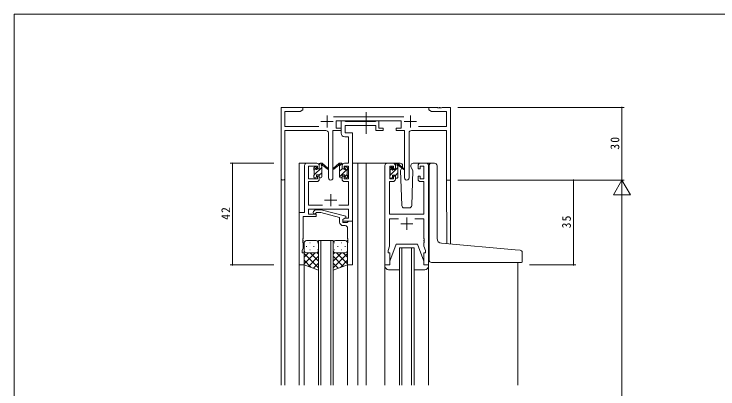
# Model space of a CAD drawing. Units: millimetres on the paper. Extents: x -420 to 373, y -297 to 267.
# Drawn here: x -417.7 to -127.2, y 109.6 to 264.4 of the extents above; entities that cross this region are included whole.
import ezdxf

# ---------------------------------------------------------------- set-up
doc = ezdxf.new("R2010")
doc.units = ezdxf.units.MM
doc.linetypes.add('CHAIN2', pattern=[12, 9, -1, 1, -1])
for name, color, linetype, lineweight in [('0-1_YKK_ZWAK', 7, 'Continuous', 9), ('0-3_YKK_12', 2, 'Continuous', 9), ('0-4_YKK_D', 6, 'Continuous', 9), ('0-6_YKK_13', 4, 'Continuous', 9), ('0-7_YKK_11', 7, 'Continuous', 9)]:
    doc.layers.add(name, color=color, linetype=linetype, lineweight=lineweight)
doc.styles.add('ＭＳ ゴシック', font='')
doc.styles.get('ＭＳ ゴシック').set_extended_font_data('MS Gothic')

msp = doc.modelspace()

# ---------------------------------------------------------------- linework, layer by layer
at = {"layer": '0-1_YKK_ZWAK'}
for p in [(-417.7, -260.6), (352.3, 264.4)]:
    msp.add_line(p, (-417.7, 264.4), dxfattribs=at)
at = {"layer": '0-3_YKK_12'}
for p, q in [((-299.009, 225.801), (-246.009, 225.801)), ((-300.011, 202.801), (-300.011, 111.051)), ((-295.009, 202.801), (-300.011, 202.801)), ((-278.009, 202.801), (-272.309, 202.801)), ((-275.809, 202.801), (-275.809, 111.051)), ((-272.309, 202.801), (-263.609, 202.801)), ((-272.309, 202.801), (-272.309, 111.051)), ((-247.609, 202.801), (-245.369, 202.801)), ((-307.509, 111.051), (-307.509, 196.616)), ((-305.879, 111.051), (-305.879, 196.616)), ((-239.114, 169.531), (-239.139, 195.801)), ((-237.509, 195.801), (-239.139, 195.801)), ((-237.509, 195.801), (-237.509, 169.391)), ((-292.011, 170.801), (-286.011, 170.801)), ((-292.011, 111.051), (-292.011, 170.801)), ((-291.011, 170.801), (-291.011, 111.051)), ((-287.011, 111.051), (-287.011, 170.801)), ((-286.011, 170.801), (-286.011, 111.051)), ((-292.015, 111.051), (-292.015, 167.801)), ((-258.609, 167.801), (-252.609, 167.801)), ((-258.609, 111.051), (-258.609, 167.801)), ((-257.609, 167.801), (-257.609, 111.051)), ((-253.609, 111.051), (-253.609, 167.801)), ((-252.609, 167.801), (-252.609, 111.051)), ((-298.009, 161.301), (-298.009, 111.051)), ((-280.011, 161.301), (-280.011, 111.051)), ((-264.609, 160.215), (-264.609, 111.051)), ((-246.609, 160.215), (-246.609, 111.051)), ((-209.809, 161.785), (-209.809, 111.051))]:
    msp.add_line(p, q, dxfattribs=at)
at = {"layer": '0-4_YKK_D'}
for p, q in [((-234.509, 225.801), (-165.809, 225.801)), ((-166.809, 195.801), (-166.809, 225.801)), ((-310.517, 202.801), (-328.509, 202.801)), ((-327.509, 160.801), (-327.509, 202.801)), ((-234.509, 195.801), (-165.809, 195.801)), ((-234.509, 195.801), (-185.809, 195.801)), ((-234.509, 195.801), (-165.809, 195.801)), ((-186.809, 160.801), (-186.809, 195.801)), ((-166.809, 195.801), (-170.309, 189.739)), ((-166.809, 195.801), (-163.309, 189.739)), ((-166.809, 195.801), (-166.809, 183.677)), ((-170.309, 189.739), (-163.309, 189.739)), ((-166.809, 188.801), (-166.809, -147.199)), ((-310.517, 160.801), (-328.509, 160.801)), ((-204.907, 160.801), (-185.809, 160.801))]:
    msp.add_line(p, q, dxfattribs=at)
for centre, start, end in [((-166.809, 225.801), 90, 270), ((-166.809, 225.801), 270, 90), ((-327.509, 202.801), 90, 270), ((-327.509, 202.801), 270, 90), ((-186.809, 195.801), 90, 270), ((-186.809, 195.801), 270, 90), ((-327.509, 160.801), 90, 270), ((-327.509, 160.801), 270, 90), ((-186.809, 160.801), 90, 270), ((-186.809, 160.801), 270, 90)]:
    msp.add_arc(centre, 0.106, start, end, dxfattribs=at)
at = {"layer": '0-6_YKK_13', "linetype": 'CHAIN2'}
msp.add_line((-272.311, 214.871), (-272.311, 224.859), dxfattribs=at)
at = {"layer": '0-6_YKK_13'}
for p, q in [((-294.01, 200.101), (-294.01, 200.701)), ((-293.988, 200.011), (-292.91, 201.089)), ((-293.922, 200.913), (-293.422, 201.413)), ((-293.81, 197.944), (-290.71, 201.044)), ((-292.91, 201.201), (-292.91, 200.862)), ((-291.71, 202.289), (-291.198, 202.801)), ((-291.71, 200.401), (-291.71, 202.501)), ((-291.41, 202.801), (-290.619, 202.801)), ((-290.71, 202.301), (-290.71, 202.801)), ((-290.71, 197.101), (-290.71, 201.701)), ((-290.426, 202.731), (-288.243, 200.683)), ((-288.276, 200.338), (-290.416, 202.035)), ((-283.592, 202.731), (-285.775, 200.683)), ((-285.742, 200.338), (-283.602, 202.035)), ((-282.609, 202.801), (-283.399, 202.801)), ((-283.309, 202.301), (-283.309, 202.801)), ((-283.309, 201.71), (-282.356, 202.663)), ((-283.309, 197.101), (-283.309, 201.701)), ((-283.309, 197.22), (-280.009, 200.52)), ((-282.309, 200.401), (-282.309, 202.501)), ((-281.109, 201.201), (-281.109, 200.862)), ((-280.097, 200.913), (-280.597, 201.413)), ((-280.009, 200.101), (-280.009, 200.701)), ((-262.609, 199.959), (-261.513, 201.055)), ((-262.609, 199.901), (-262.609, 200.501)), ((-262.521, 200.713), (-262.021, 201.213)), ((-262.409, 197.914), (-259.309, 201.014)), ((-261.509, 201.001), (-261.509, 200.662)), ((-258.322, 202.801), (-261.309, 202.801)), ((-260.309, 202.259), (-259.967, 202.601)), ((-260.309, 200.201), (-260.309, 202.301)), ((-260.009, 202.601), (-259.218, 202.601)), ((-259.309, 202.101), (-259.309, 202.601)), ((-259.309, 196.901), (-259.309, 201.501)), ((-259.025, 202.53), (-256.842, 200.483)), ((-256.875, 200.138), (-259.015, 201.835)), ((-257.709, 200.599), (-258.152, 199.834)), ((-257.304, 201.301), (-257.523, 200.922)), ((-257.323, 201.836), (-257.304, 201.301)), ((-253.914, 201.301), (-253.895, 201.836)), ((-253.765, 201.043), (-253.914, 201.301)), ((-253.067, 199.834), (-253.765, 201.043)), ((-249.909, 202.801), (-252.896, 202.801)), ((-245.407, 202.801), (-244.107, 202.801)), ((-243.107, 171.713), (-243.107, 201.801)), ((-294.01, 197.101), (-294.01, 197.601)), ((-293.81, 197.801), (-293.81, 199.901)), ((-292.91, 198.001), (-291.71, 198.001)), ((-292.91, 198.001), (-292.91, 197.101)), ((-292.449, 200.401), (-291.71, 200.401)), ((-291.71, 197.799), (-290.71, 198.799)), ((-291.71, 198.001), (-291.71, 197.101)), ((-283.309, 199.465), (-282.309, 200.465)), ((-281.57, 200.401), (-282.309, 200.401)), ((-282.309, 198.001), (-282.309, 197.101)), ((-281.109, 198.001), (-282.309, 198.001)), ((-281.109, 197.175), (-280.209, 198.075)), ((-281.109, 198.001), (-281.109, 197.101)), ((-280.209, 197.801), (-280.209, 199.901)), ((-280.009, 197.101), (-280.009, 197.601)), ((-262.409, 197.601), (-262.409, 199.701)), ((-261.509, 197.801), (-260.309, 197.801)), ((-261.509, 197.801), (-261.509, 196.901)), ((-261.048, 200.201), (-260.309, 200.201)), ((-260.309, 197.769), (-259.309, 198.769)), ((-260.309, 197.801), (-260.309, 196.901)), ((-258.152, 199.834), (-257.643, 185.266)), ((-253.575, 185.266), (-253.067, 199.834)), ((-293.21, 196.801), (-293.71, 196.801)), ((-291.01, 196.801), (-291.41, 196.801)), ((-283.009, 196.801), (-282.609, 196.801)), ((-280.809, 196.801), (-280.309, 196.801)), ((-262.609, 196.901), (-262.609, 197.401)), ((-261.809, 196.601), (-262.309, 196.601)), ((-259.609, 196.601), (-260.009, 196.601)), ((-256.643, 184.301), (-254.575, 184.301)), ((-298.011, 169.801), (-298.011, 166.801)), ((-293.011, 170.801), (-297.011, 170.801)), ((-295.676, 169.853), (-295.476, 169.853)), ((-292.646, 169.853), (-292.446, 169.853)), ((-292.011, 166.801), (-292.011, 169.801)), ((-286.013, 166.801), (-286.013, 169.801)), ((-285.378, 169.853), (-285.578, 169.853)), ((-285.013, 170.801), (-281.013, 170.801)), ((-282.348, 169.853), (-282.548, 169.853)), ((-280.013, 169.801), (-280.013, 166.801)), ((-262.609, 162.301), (-260.009, 169.301)), ((-260.009, 169.301), (-251.209, 169.301)), ((-248.609, 162.301), (-251.209, 169.301)), ((-246.609, 167.785), (-246.609, 168.601)), ((-210.819, 167.056), (-241.281, 169.721)), ((-298.011, 160.801), (-298.011, 166.801)), ((-296.219, 165.801), (-298.011, 164.009)), ((-293.391, 165.801), (-298.011, 161.181)), ((-297.091, 168.438), (-296.891, 168.438)), ((-297.011, 165.801), (-293.411, 165.801)), ((-296.611, 165.801), (-293.011, 165.801)), ((-295.676, 167.023), (-295.476, 167.023)), ((-295.451, 165.801), (-292.011, 162.361)), ((-294.061, 168.438), (-293.861, 168.438)), ((-292.679, 165.858), (-292.011, 165.19)), ((-292.646, 167.023), (-292.446, 167.023)), ((-292.011, 167.023), (-292.011, 158.658)), ((-286.013, 167.023), (-286.013, 158.658)), ((-285.345, 165.858), (-286.013, 165.19)), ((-282.573, 165.801), (-286.013, 162.361)), ((-285.378, 167.023), (-285.578, 167.023)), ((-281.413, 165.801), (-285.013, 165.801)), ((-284.633, 165.801), (-280.013, 161.181)), ((-281.013, 165.801), (-284.613, 165.801)), ((-283.963, 168.438), (-284.163, 168.438)), ((-282.348, 167.023), (-282.548, 167.023)), ((-281.804, 165.801), (-280.013, 164.009)), ((-280.933, 168.438), (-281.133, 168.438)), ((-280.013, 160.801), (-280.013, 166.801)), ((-208.819, 166.881), (-210.819, 167.056)), ((-207.907, 162.101), (-207.907, 165.885)), ((-298.011, 165.533), (-292.011, 159.533)), ((-292.011, 164.352), (-296.207, 160.157)), ((-280.013, 165.533), (-286.013, 159.533)), ((-286.013, 164.352), (-281.817, 160.157)), ((-298.011, 162.704), (-295.05, 159.744)), ((-292.011, 158.658), (-298.011, 160.801)), ((-292.011, 161.524), (-294.123, 159.412)), ((-286.013, 161.524), (-283.901, 159.412)), ((-286.013, 158.658), (-280.013, 160.801)), ((-280.013, 162.704), (-282.973, 159.744)), ((-264.609, 160.801), (-262.609, 160.801)), ((-264.609, 160.301), (-264.609, 160.801)), ((-262.609, 160.801), (-262.609, 162.301)), ((-248.609, 162.301), (-248.609, 160.801)), ((-248.609, 160.801), (-246.609, 160.801)), ((-246.609, 160.801), (-246.609, 160.301)), ((-245.407, 161.801), (-208.207, 161.801)), ((-258.609, 158.801), (-263.109, 158.801)), ((-248.109, 158.801), (-252.609, 158.801))]:
    msp.add_line(p, q, dxfattribs=at)
msp.add_lwpolyline([(-246.407, 162.801), (-246.407, 170.169), (-246.407, 201.801)], dxfattribs=at)
for centre, radius, start, end in [((-293.71, 200.701), 0.3, 135, 180), ((-293.21, 201.201), 0.3, 0, 135), ((-292.91, 200.401), 0.25, 123.05573, 326.94426), ((-293.21, 200.862), 0.3, 303.05573, 0), ((-291.41, 202.501), 0.3, 90, 180), ((-290.71, 202.101), 0.2, 20.88332, 233.1301), ((-291.01, 201.701), 0.3, 0, 53.1301), ((-290.619, 202.501), 0.3, 49.8974, 90), ((-290.242, 202.279), 0.3, 200.88332, 234.62001), ((-288.16, 200.501), 0.2, 234.62001, 114.62001), ((-285.858, 200.501), 0.2, 65.37997, 305.37997), ((-283.776, 202.279), 0.3, 305.37997, 339.11667), ((-283.399, 202.501), 0.3, 90, 130.10258), ((-283.309, 202.101), 0.2, 306.86989, 159.11667), ((-283.009, 201.701), 0.3, 126.86989, 180), ((-282.609, 202.501), 0.3, 0, 90), ((-281.109, 200.401), 0.25, 213.05573, 56.94426), ((-280.809, 201.201), 0.3, 45, 180), ((-280.809, 200.862), 0.3, 180, 236.94426), ((-280.309, 200.701), 0.3, 0, 45), ((-262.309, 200.501), 0.3, 135, 180), ((-261.809, 201.001), 0.3, 0, 135), ((-261.809, 200.662), 0.3, 303.05573, 0), ((-260.009, 202.301), 0.3, 90, 180), ((-259.309, 201.901), 0.2, 20.88332, 233.1301), ((-259.609, 201.501), 0.3, 0, 53.1301), ((-259.218, 202.301), 0.3, 49.8974, 90), ((-258.841, 202.079), 0.3, 200.88332, 234.62001), ((-258.322, 201.801), 1, 2, 90), ((-256.759, 200.301), 0.2, 234.62001, 114.62001), ((-252.896, 201.801), 1, 90, 178), ((-245.407, 201.801), 1, 90, 180), ((-244.107, 201.801), 1, 0, 90), ((-293.81, 200.101), 0.2, 180, 270), ((-293.81, 197.601), 0.2, 90, 180), ((-292.449, 200.101), 0.3, 90, 146.94426), ((-281.57, 200.101), 0.3, 33.05573, 90), ((-280.209, 200.101), 0.2, 270, 0), ((-280.209, 197.601), 0.2, 0, 90), ((-262.409, 199.901), 0.2, 180, 270), ((-262.409, 197.401), 0.2, 90, 180), ((-261.509, 200.201), 0.25, 123.05573, 326.94426), ((-261.048, 199.901), 0.3, 90, 146.94426), ((-293.71, 197.101), 0.3, 180, 270), ((-293.21, 197.101), 0.3, 270, 0), ((-291.41, 197.101), 0.3, 180, 270), ((-291.01, 197.101), 0.3, 270, 0), ((-283.009, 197.101), 0.3, 180, 270), ((-282.609, 197.101), 0.3, 270, 0), ((-280.809, 197.101), 0.3, 180, 270), ((-280.309, 197.101), 0.3, 270, 0), ((-262.309, 196.901), 0.3, 180, 270), ((-261.809, 196.901), 0.3, 270, 0), ((-260.009, 196.901), 0.3, 180, 270), ((-259.609, 196.901), 0.3, 270, 0), ((-256.643, 185.301), 1, 182, 270), ((-254.575, 185.301), 1, 270, 358), ((-241.107, 171.713), 2, 180, 264.99998), ((-297.011, 169.801), 1, 90, 180), ((-293.011, 169.801), 1, 0, 90), ((-285.013, 169.801), 1, 90, 180), ((-281.013, 169.801), 1, 0, 90), ((-297.011, 166.801), 1, 180, 270), ((-297.011, 166.801), 1, 180, 270), ((-293.011, 166.801), 1, 270, 0), ((-293.011, 166.801), 1, 270, 0), ((-285.013, 166.801), 1, 180, 270), ((-285.013, 166.801), 1, 180, 270), ((-281.013, 166.801), 1, 270, 0), ((-281.013, 166.801), 1, 270, 0), ((-208.907, 165.885), 1, 0, 85), ((-245.407, 162.801), 1, 180, 224.427), ((-263.109, 160.301), 1.5, 180, 270), ((-248.109, 160.301), 1.5, 270, 0), ((-245.407, 162.801), 1, 224.427, 270), ((-208.207, 162.101), 0.3, 270, 0)]:
    msp.add_arc(centre, radius, start, end, dxfattribs=at)
at = {"layer": '0-7_YKK_11'}
for p, q in [((-288.509, 222.501), (-288.509, 217.501)), ((-256.807, 221.931), (-285.817, 221.931)), ((-254.109, 222.501), (-254.109, 217.501)), ((-291.009, 220.001), (-286.009, 220.001)), ((-256.609, 220.001), (-251.609, 220.001)), ((-287.959, 215.301), (-287.959, 196.751)), ((-254.659, 196.751), (-254.659, 215.301)), ((-292.709, 202.801), (-296.809, 202.801)), ((-263.609, 202.801), (-261.309, 202.801)), ((-249.909, 202.801), (-247.609, 202.801)), ((-287.009, 190.001), (-287.009, 185.001)), ((-289.509, 187.501), (-284.509, 187.501)), ((-255.609, 180.301), (-255.609, 175.301)), ((-258.109, 177.801), (-253.109, 177.801)), ((-281.011, 177.001), (-281.811, 177.001))]:
    msp.add_line(p, q, dxfattribs=at)
for points in [[(-291.86, 217.931), (-305.879, 217.931), (-305.879, 224.171), (-299.6, 224.171), (-298.509, 224.801), (-298.509, 225.801), (-307.509, 225.801), (-307.509, 196.616)], [(-253.659, 216.301), (-239.139, 216.301), (-239.139, 195.801), (-237.509, 195.801), (-237.509, 225.801), (-241.051, 225.801), (-241.234, 225.681), (-241.784, 225.681), (-241.967, 225.801), (-242.051, 225.801), (-242.234, 225.681), (-242.784, 225.681), (-242.967, 225.801), (-246.509, 225.801), (-246.509, 224.801), (-245.418, 224.171), (-239.139, 224.171), (-239.139, 217.931), (-250.759, 217.931)], [(-297.809, 201.801), (-297.809, 182.431), (-300.009, 182.431), (-300.009, 160.801), (-298.009, 160.801), (-298.009, 165.801), (-298.709, 165.801), (-298.709, 166.801), (-298.379, 167.708), (-298.379, 169.843), (-298.499, 170.026), (-298.499, 170.576), (-298.379, 170.759), (-298.379, 170.843), (-298.499, 171.026), (-298.499, 171.576), (-298.379, 171.759), (-298.379, 180.801), (-293.009, 180.801), (-293.009, 181.801), (-296.179, 181.801), (-296.179, 183.801), (-279.639, 183.801), (-279.639, 180.101), (-281.143, 180.101), (-282.009, 179.601), (-282.009, 178.801), (-278.009, 178.801), (-278.009, 202.801), (-278.009, 215.301), (-281.079, 215.301), (-281.079, 218.371), (-268.309, 218.371), (-268.309, 216.301), (-265.409, 216.301), (-265.409, 217.301), (-267.109, 217.301), (-267.109, 220.301), (-268.009, 220.301), (-268.284, 220.121)], [(-286.059, 196.751), (-286.059, 216.301), (-282.709, 216.301), (-282.709, 217.301), (-284.709, 217.301), (-284.709, 220.301), (-257.909, 220.301), (-257.909, 217.301), (-259.909, 217.301), (-259.909, 216.301), (-256.559, 216.301), (-256.559, 196.751)], [(-268.284, 220.121), (-268.467, 220.001), (-280.921, 220.001), (-281.104, 220.121), (-281.379, 220.301), (-282.709, 220.301), (-282.709, 215.171)], [(-305.879, 196.616), (-305.879, 216.301), (-288.959, 216.301)], [(-281.209, 213.671), (-279.639, 213.671), (-279.639, 202.801), (-281.309, 202.801)], [(-291.709, 196.201), (-291.709, 197.501), (-292.509, 197.501), (-292.509, 196.401), (-296.179, 196.401), (-296.179, 201.601), (-292.509, 201.601), (-292.509, 200.501), (-291.709, 200.501), (-291.709, 201.801)], [(-282.309, 201.801), (-282.309, 200.501), (-281.509, 200.501), (-281.509, 201.601), (-279.639, 201.601), (-279.639, 196.401), (-281.509, 196.401), (-281.509, 197.501), (-282.309, 197.501), (-282.309, 196.201)], [(-258.96, 179.871), (-262.679, 179.871), (-262.679, 168.532), (-263.309, 166.801), (-263.309, 165.801), (-262.609, 165.801), (-262.609, 160.801), (-264.609, 160.801), (-264.609, 201.801)], [(-260.309, 201.801), (-260.309, 200.501), (-261.109, 200.501), (-261.109, 201.601), (-262.609, 201.601), (-262.609, 196.401), (-261.109, 196.401), (-261.109, 197.501), (-260.309, 197.501), (-260.309, 196.201)], [(-246.609, 201.801), (-246.609, 160.801), (-248.609, 160.801), (-248.609, 165.801), (-247.909, 165.801), (-247.909, 166.801), (-248.539, 168.532), (-248.539, 169.843), (-248.419, 170.026), (-248.419, 170.576), (-248.539, 170.759), (-248.539, 170.843), (-248.419, 171.026), (-248.419, 171.576), (-248.539, 171.759), (-248.539, 179.871), (-252.259, 179.871)], [(-250.909, 196.201), (-250.909, 197.501), (-250.109, 197.501), (-250.109, 196.401), (-248.609, 196.401), (-248.609, 201.601), (-250.109, 201.601), (-250.109, 200.501), (-250.909, 200.501), (-250.909, 201.801)], [(-290.359, 185.431), (-296.179, 185.431), (-296.179, 195.201), (-292.709, 195.201)], [(-281.309, 195.201), (-279.639, 195.201), (-279.639, 185.431), (-283.659, 185.431)], [(-261.309, 195.201), (-262.679, 195.201), (-262.679, 181.801), (-248.539, 181.801), (-248.539, 195.201), (-249.909, 195.201)], [(-294.135, 182.825), (-293.359, 183.601), (-290.914, 183.601), (-280.811, 180.894), (-280.811, 180.294), (-282.011, 179.601), (-282.011, 178.301), (-280.211, 178.301), (-280.011, 178.501), (-279.711, 178.801), (-278.011, 178.801)], [(-283.311, 178.501), (-283.311, 180.321), (-291.072, 182.401), (-292.862, 182.401), (-293.287, 181.977)], [(-278.011, 178.801), (-278.011, 160.801), (-280.011, 160.801), (-280.011, 169.843), (-279.891, 170.026), (-279.891, 170.576), (-280.011, 170.759), (-280.011, 170.843), (-279.891, 171.026), (-279.891, 171.576), (-280.011, 171.759), (-280.011, 176.001)]]:
    msp.add_lwpolyline(points, dxfattribs=at)
for centre, radius, start, end in [((-288.959, 215.301), 1, 0, 89.99998), ((-281.209, 215.171), 1.5, 180, 269.99998), ((-253.659, 215.301), 1, 90, 179.99998), ((-296.809, 201.801), 1, 90, 179.99998), ((-292.709, 201.801), 1, 0, 89.99998), ((-281.309, 201.801), 1, 90, 179.99998), ((-263.609, 201.801), 1, 90, 179.99998), ((-261.309, 201.801), 1, 0, 89.99998), ((-249.909, 201.801), 1, 90, 179.99998), ((-247.609, 201.801), 1, 0, 89.99998), ((-306.694, 196.616), 0.815, 179.99998, 0), ((-292.709, 196.201), 1, 270, 359.99998), ((-287.009, 196.751), 0.95, 179.99998, 0), ((-281.309, 196.201), 1, 180, 269.99998), ((-261.309, 196.201), 1, 270, 359.99998), ((-255.609, 196.751), 0.95, 179.99998, 0), ((-249.909, 196.201), 1, 180, 269.99998), ((-293.711, 182.401), 0.6, 134.99998, 315), ((-281.811, 178.501), 1.5, 180, 269.99998), ((-281.011, 176.001), 1, 0, 89.99998)]:
    msp.add_arc(centre, radius, start, end, dxfattribs=at)

# ---------------------------------------------------------------- texts
at = {"layer": '0-4_YKK_D', "color": 3, "char_height": 3.666, "attachment_point": 7, "rotation": 90, "style": 'ＭＳ ゴシック'}
for s, insert in [('\\T1.21;\\W0.95;30', (-167.809, 208.401)), ('\\T1.21;\\W0.95;42', (-328.509, 179.401)), ('\\T1.21;\\W0.95;35', (-187.809, 175.901))]:
    msp.add_mtext(s, dxfattribs=dict(at, insert=insert))

doc.saveas('drawing.dxf')
